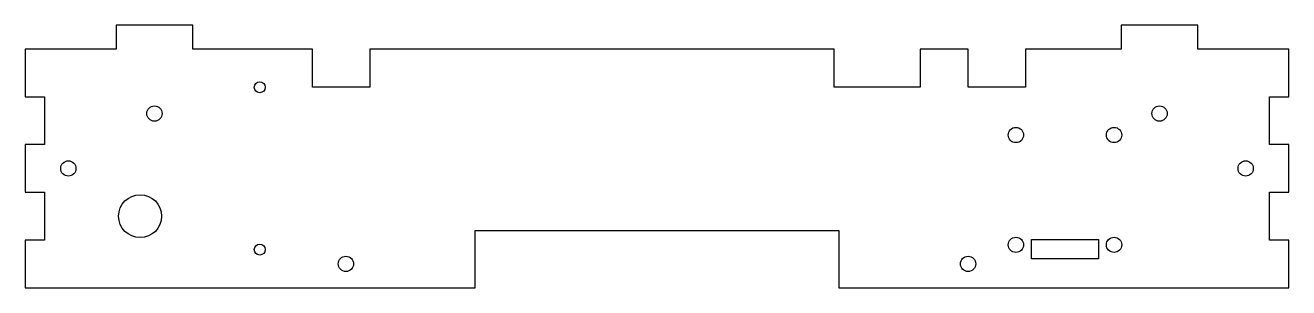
# Model space of a CAD drawing. Header units: millimetres. Extents: x -132 to 132, y 0 to 55.
import ezdxf

# ---------------------------------------------------------------- set-up
doc = ezdxf.new("R2010")
doc.units = ezdxf.units.MM
doc.layers.get('0').update_dxf_attribs({"linetype": 'CONTINUOUS'})

msp = doc.modelspace()

# ---------------------------------------------------------------- linework, layer by layer
for points in [[(-113, 50), (-132, 50), (-132, 40), (-128, 40), (-128, 30), (-132, 30), (-132, 20), (-128, 20), (-128, 10), (-132, 10), (-132, 0), (-38, 0), (-38, 12), (38, 12), (38, 0), (132, 0), (132, 10), (128, 10), (128, 20), (132, 20), (132, 30), (128, 30), (128, 40), (132, 40), (132, 50), (113, 50), (113, 55), (97, 55), (97, 50), (77, 50), (77, 42), (65, 42), (65, 50), (55, 50), (55, 42), (37, 42), (37, 50), (-60, 50), (-60, 42), (-72, 42), (-72, 50), (-97, 50), (-97, 55), (-113, 55)], [(78.25, 10.1), (92.25, 10.1), (92.25, 6.1), (78.25, 6.1)]]:
    msp.add_lwpolyline(points, close=True)
for centre, radius in [((-83, 42), 1.15), ((-105, 36.5), 1.6), ((105, 36.5), 1.6), ((75, 32), 1.6), ((95.5, 32), 1.6), ((-123, 25), 1.6), ((123, 25), 1.6), ((-108, 15), 4.5), ((75, 9), 1.6), ((95.5, 9), 1.6), ((-83, 8), 1.15), ((-65, 5), 1.6), ((65, 5), 1.6)]:
    msp.add_circle(centre, radius)

doc.saveas('drawing.dxf')
